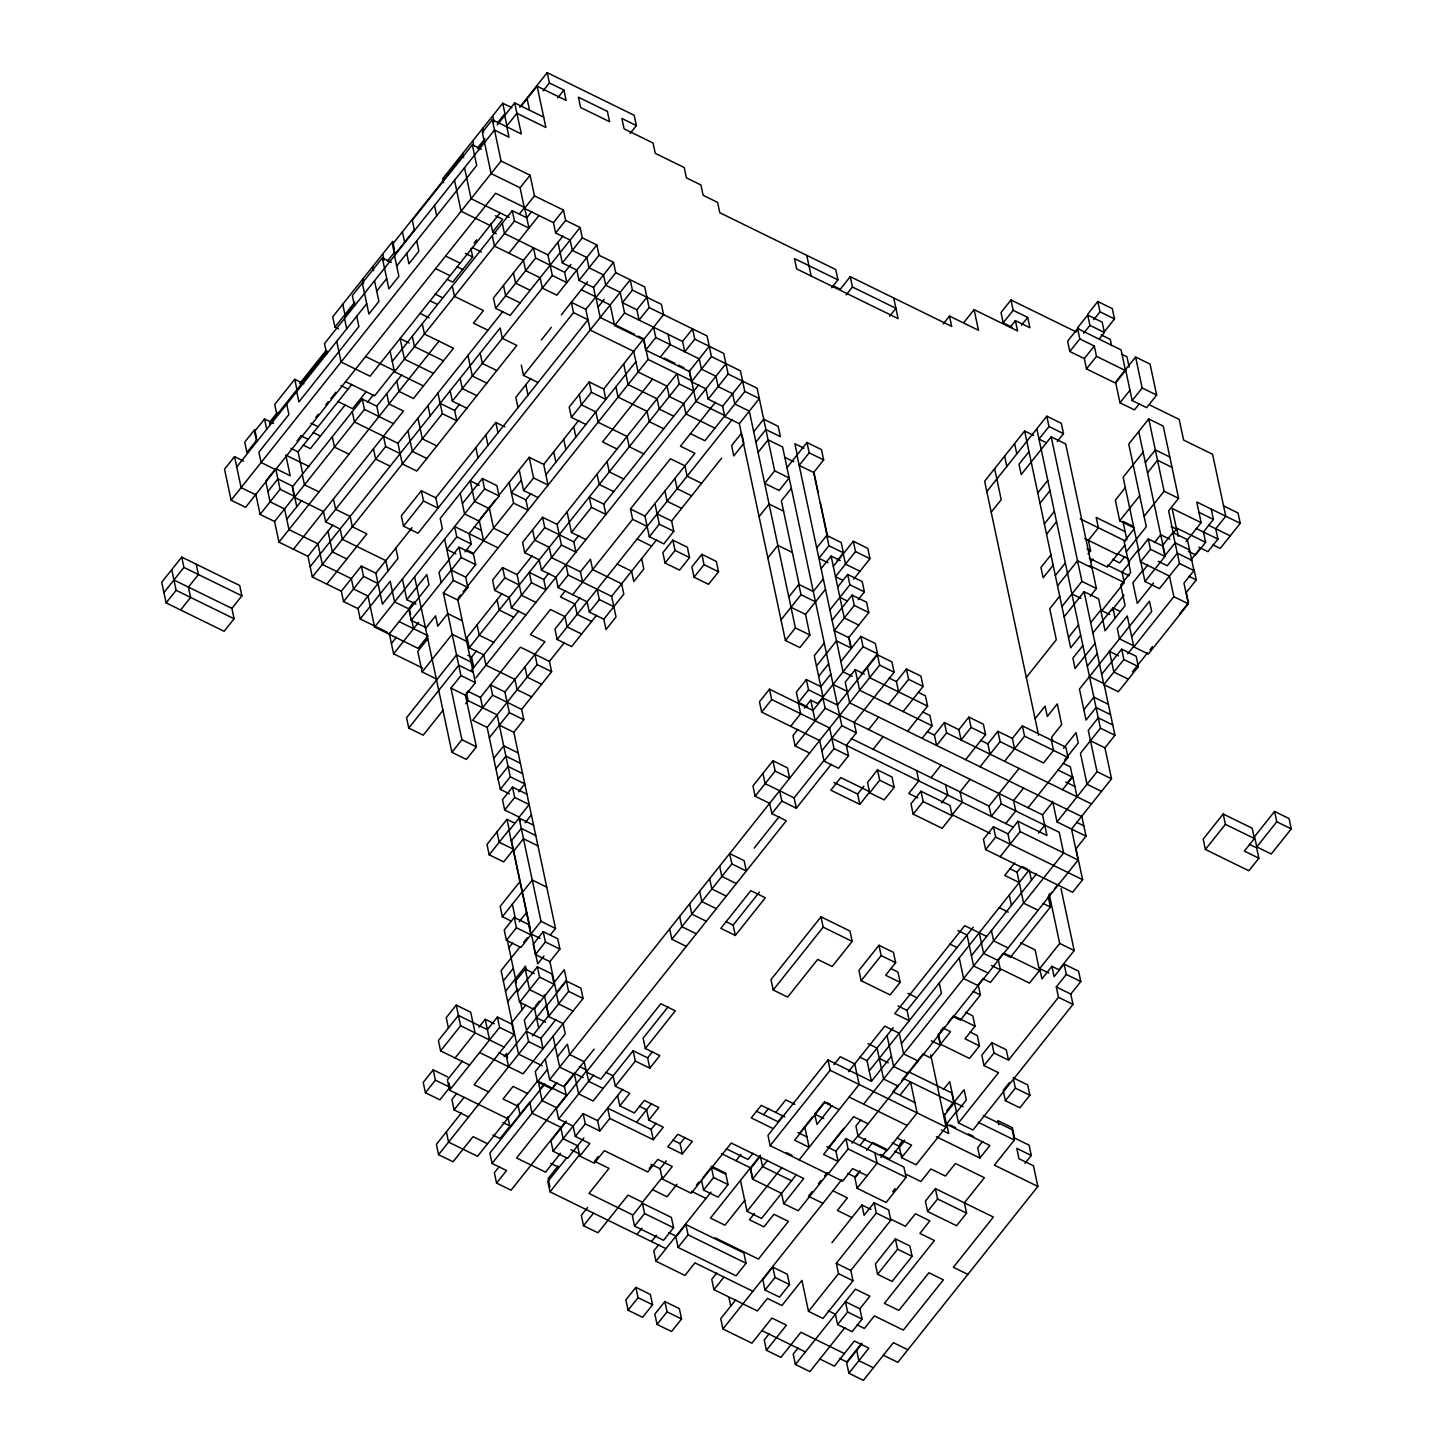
<?xml version="1.0" encoding="UTF-8"?>
<svg xmlns="http://www.w3.org/2000/svg" width="1453" height="1453" viewBox="0 0 1453 1453"><rect width="100%" height="100%" fill="white"/><g stroke="black" fill="none" stroke-linecap="round" stroke-linejoin="round"><path stroke-width="1.5" d="M511.783 107.667L502.738 103.236L442.729 178.61L443.619 182.733M462.417 156.434L392.419 244.358L394.617 254.675L414.614 229.556M391.384 262.339L382.321 257.907L352.316 295.595L354.514 305.911M481.379 149.278L472.316 144.846L412.325 220.22L414.505 230.537M543.694 117.166L514.725 102.963L521.3 133.93L492.313 119.727L482.323 132.277L491.096 173.579L520.083 187.782L524.46 208.433L553.448 222.636L555.645 232.97L570.139 240.072L572.337 250.388L586.83 257.508L589.028 267.824L603.522 274.926L605.719 285.242L620.195 292.362L624.59 312.994L614.601 325.563L643.57 339.766L645.768 350.1L689.249 371.405L691.446 381.739L705.94 388.841L708.138 399.157L722.631 406.259L724.829 416.593L739.323 423.695L785.401 640.501L799.895 647.602L809.884 635.034L805.507 614.383L825.504 589.264M338.567 328.887L334.935 327.107L354.932 301.988M387.424 261.159L394.925 251.732M477.438 148.097L484.921 138.671M497.435 122.978L504.936 113.552L502.738 103.236M303.786 383.755L294.723 379.324L274.726 404.443L276.924 414.777M344.724 316.518L354.732 303.949M478.473 148.497L484.721 140.65M497.217 124.94L514.725 102.963M243.577 461.091L234.514 456.66L224.525 469.21L231.1 500.195L245.593 507.297L495.582 193.249L524.569 207.452L528.965 228.103L514.471 221.001L512.273 210.667L526.767 217.768L531.762 211.502M273.582 423.404L264.519 418.973L254.529 431.541L256.709 441.857M299.736 383.556L325.981 350.591M519.72 107.195L547.218 72.65L634.18 115.277L636.378 125.594L630.13 133.44M269.64 422.224L277.142 412.797M520.864 106.614L537.12 86.199L566.107 100.402L563.909 90.086L549.416 82.966L547.218 72.65M302.024 382.375L327.034 350.972M256.927 439.896L246.919 452.446L244.74 442.13L254.729 429.561L256.491 437.825M269.423 424.185L326.925 351.953M236.712 466.976L366.719 303.677M376.708 291.109L386.716 278.558M396.705 265.99L476.711 165.497L472.316 144.846M543.168 90.831L549.416 82.966M181.734 557.117L161.737 582.235L166.132 602.886L224.107 631.292L234.096 618.742L231.899 608.407L241.906 595.839L239.709 585.523L181.734 557.117L183.932 567.433L163.935 592.552M231.1 500.195L501.085 161.011L492.313 119.727M557.661 97.932L563.909 90.086M166.132 602.886L176.122 590.318L171.745 569.667M297.048 440.949L300.807 436.245M315.81 417.392L318.298 414.25M325.799 404.842L328.305 401.7M330.812 398.558L335.806 392.274M309.362 466.631L285.805 455.08L290.2 475.73L275.707 468.629L265.699 481.197L270.095 501.83L284.588 508.931L288.965 529.582L317.953 543.803L322.348 564.436L351.335 578.657L353.533 588.974L368.027 596.075L374.602 627.06L418.083 648.365L428.09 635.796L399.103 621.593M302.496 472.516L298.101 451.865L351.844 384.337M267.897 491.514L277.904 478.945L292.398 486.047L296.775 506.697M180.626 609.988L190.615 597.419L188.418 587.103L198.425 574.534L196.228 564.218M345.396 404.679L310.397 448.65L303.15 445.09M474.15 242.942L476.638 239.799M374.711 626.061L360.217 618.96L358.019 608.644L343.526 601.542L341.328 591.208L312.341 577.004L307.963 556.354L278.976 542.151L274.581 521.5L260.087 514.398L280.084 489.28L275.707 468.629M500.086 212.919L370.079 376.218L341.092 362.015L336.715 341.364M520.083 187.782L530.073 175.232L501.085 161.011M470.935 248.735L472.697 256.999L452.7 282.118L447.27 279.448M496.308 233.642L492.694 231.862L502.702 219.312L495.455 215.752M366.338 391.438L352.589 408.711L338.095 401.609M378.961 416.539L376.781 406.204L362.287 399.103L292.289 487.027L294.487 497.362L323.474 511.565L325.654 521.899L340.147 529.001L342.345 539.317L385.826 560.64L388.024 570.956M392.274 361.416L512.273 210.667M367.391 402.354L373.639 394.508M274.581 521.5L294.578 496.381L280.084 489.28M519.575 213.736L524.569 207.452M294.487 497.362L364.467 409.419L362.287 399.103M423.459 385.953L394.471 371.732L514.471 221.001M524.46 208.433L534.468 195.864L530.073 175.232M286.786 519.266L301.77 500.413M376.781 406.204L401.773 374.801M278.976 542.151L438.969 341.164M508.968 253.222L538.954 215.534M293.47 549.252L403.462 411.072L388.968 403.97L386.77 393.636M553.448 222.636L563.455 210.086L534.468 195.864M325.654 521.899L385.663 446.525L383.465 436.191M495.655 308.345L535.648 258.089L533.451 247.773L493.457 298.01L495.655 308.345L510.148 315.446L580.147 227.503L565.653 220.402L563.455 210.086M555.645 232.97L565.653 220.402M307.963 556.354L332.955 524.951M310.161 566.688L500.141 327.997L502.338 338.331L516.832 345.433L416.829 471.044L402.336 463.943L397.959 443.292L502.956 311.396M466.831 408.239L452.337 401.137L552.34 275.525L547.944 254.874L562.947 236.022M312.341 577.004L442.348 413.705L437.952 393.055M614.601 325.563L610.206 304.912L595.712 297.811L593.514 287.494L579.02 280.393L576.823 270.058L562.329 262.957L582.326 237.838L580.147 227.503M442.348 413.705L456.841 420.807L454.644 410.472L459.638 404.206M552.34 275.525L566.833 282.627L564.636 272.292L570.884 264.446M326.834 584.106L366.846 533.869L352.352 526.767L350.155 516.433L335.661 509.331L333.463 499.015M582.326 237.838L596.82 244.939L556.826 295.177L542.332 288.075L540.135 277.759L525.641 270.658L523.461 260.323L494.474 246.12L492.276 235.804M579.02 280.393L599.017 255.256L596.82 244.939M341.328 591.208L361.343 566.089L375.818 573.19L382.411 604.157L442.402 528.801L440.205 518.467L630.202 279.793L632.4 290.11L622.393 302.678L636.886 309.78L639.084 320.114L649.091 307.546L644.696 286.895L615.709 272.692L613.511 262.357L599.017 255.256M421.334 490.714L423.531 501.049L438.025 508.15L435.827 497.816L421.334 490.714L401.337 515.833L403.534 526.168L418.028 533.269L588.011 319.714L573.517 312.613L571.32 302.297L585.813 309.398L590.209 330.049L633.69 351.354L638.067 372.004L667.054 386.207L669.252 396.524L683.745 403.643L685.943 413.96L714.93 428.163M541.333 339.984L551.323 327.415M561.33 314.847L587.575 281.882M343.526 601.542L363.522 576.405L361.343 566.089M403.534 526.168L423.531 501.049M538.01 382.52L523.516 375.419L573.517 312.613M593.514 287.494L613.511 262.357M375.818 573.19L412.071 527.657M435.827 497.816L495.818 422.442L504.881 426.891M530.817 378.488L515.815 397.323L518.013 407.657M585.813 309.398L595.821 296.83L581.327 289.728M595.712 297.811L615.709 272.692M358.019 608.644L398.013 558.388L395.834 548.072M598.018 307.146L604.266 299.3M360.217 618.96L390.221 581.273L394.598 601.923L409.092 609.025M462.399 503.664L482.414 478.546L496.89 485.647L499.087 495.982L469.101 533.669L471.281 543.985L465.033 551.831M374.602 627.06L484.594 488.862L482.414 478.546M636.886 309.78L646.894 297.229M415.849 604.121L406.804 599.689L426.801 574.571L428.998 584.887L409.001 610.006L411.181 620.34L425.675 627.442M498.088 547.872L454.607 526.549L456.787 536.884L446.797 549.434L455.861 553.884M414.196 601.76L409.201 608.044L410.527 614.238M480.453 518.539L495.455 499.705M499.196 495.001L529.201 457.314L543.694 464.415L548.072 485.066L533.578 477.946L529.201 457.314M589.191 381.939L591.389 392.256L605.883 399.357L603.685 389.041L589.191 381.939L569.195 407.058L571.392 417.374L585.886 424.494M389.095 634.162L414.105 602.759M414.595 576.805L451.901 752.309L466.395 759.41L476.402 746.86L465.432 695.224L475.422 682.674L457.877 600.071L467.866 587.521L465.686 577.186L475.676 564.636L473.478 554.301L458.985 547.2L438.988 572.337L441.185 582.653M391.402 643.497L396.397 637.213M521.391 480.198L511.383 492.749L525.877 499.85L528.075 510.185L513.581 503.083L509.204 482.432M571.392 417.374L591.389 392.256M411.181 620.34L461.182 557.534L458.985 547.2M543.694 464.415L578.694 420.444M603.685 389.041L643.679 338.785L638.248 336.133M422.587 668.035L393.6 653.814L418.591 622.411M513.581 503.083L473.587 553.321L466.34 549.779M538.082 497.616L523.589 490.515L533.578 477.946M643.57 339.766L663.585 314.647L661.387 304.331L632.4 290.11M451.901 752.309L461.909 739.74L450.939 688.123L460.928 675.572L443.383 592.969L453.372 580.419L444.6 539.117M525.877 499.85L530.89 493.584M545.892 474.731L635.887 361.67M645.768 350.1L655.775 337.532L653.578 327.216M425.584 628.423L435.573 615.854L437.771 626.189L447.76 613.62L462.254 620.722M458.076 598.109L460.583 594.967M463.089 591.843L648.074 359.436L643.679 338.785M427.763 638.739L417.774 651.307L422.151 671.958L436.645 679.06M660.261 357.202L670.269 344.633L668.071 334.317M535.957 602.396L521.464 595.294L517.068 574.643L502.575 567.542L492.567 580.092L494.765 590.427L509.258 597.528L511.456 607.844L525.95 614.946M541.46 570.157L561.457 545.038L557.062 524.388L542.568 517.286L522.571 542.405L524.769 552.739L539.263 559.841L541.46 570.157L555.954 577.259L558.134 587.593L587.121 601.796L589.319 612.113L603.812 619.232L606.01 629.549L616.018 616.98L611.622 596.348L656.611 539.808M652.56 379.106L602.577 441.912L617.053 449.013M682.565 341.419L692.572 328.85L694.752 339.185L684.763 351.735L682.565 341.419L624.59 312.994M422.151 671.958L452.155 634.271L466.649 641.372M494.765 590.427L504.772 577.858L502.575 567.542M524.769 552.739L544.766 527.602L542.568 517.286M502.066 593.478L467.067 637.449L469.265 647.766L483.758 654.867L485.956 665.202L514.943 679.405L517.123 689.739L531.616 696.841M517.068 574.643L532.07 555.791M557.062 524.388L677.062 373.639L679.259 383.973L469.265 647.766M689.249 371.405L709.246 346.286M443.238 710.027L423.241 735.164L408.747 728.062L458.748 665.238L473.242 672.339M473.751 667.436L471.571 657.119L476.566 650.835M511.456 607.844L531.453 582.726L529.255 572.391L543.749 579.511L545.947 589.827L531.453 582.726M585.94 539.572L571.447 532.47L591.444 507.351L589.264 497.035L603.758 504.137L605.937 514.453L591.444 507.351M691.446 381.739L711.443 356.603L707.048 335.952L649.091 307.546M471.262 670.578L518.757 610.914M543.749 579.511L548.762 573.227M561.457 545.038L575.951 552.14L573.753 541.824L578.748 535.539M603.758 504.137L698.748 384.791M475.948 677.77L725.937 363.704M465.65 703.779L468.138 700.655L466.395 692.391M558.134 587.593L568.141 575.025L565.943 564.708M708.138 399.157L728.135 374.039L723.739 353.388L694.752 339.185M482.632 707.756L480.453 697.422L520.446 647.184L549.434 661.387L551.631 671.704L521.627 709.391L523.825 719.725L513.817 732.276L555.518 928.431L550.524 934.715M565.435 590.644L560.44 596.929L574.934 604.03L577.132 614.365L591.625 621.466M582.635 582.126L580.437 571.81L590.445 559.242L592.642 569.576L621.612 583.779L623.809 594.095L603.812 619.232M572.627 594.695L632.636 519.32L630.439 509.004L670.432 458.748L684.926 465.85L687.124 476.184L701.617 483.286M715.439 402.227L680.44 446.18L694.934 453.3L644.932 516.106L649.328 536.756L663.821 543.858L673.811 531.289L671.613 520.973L721.614 458.149M489.334 737.743L509.331 712.624L504.936 691.973L490.442 684.872L492.64 695.188L472.643 720.307L487.136 727.408L500.304 789.36L509.349 793.792M722.631 406.259L742.628 381.14M504.936 691.973L544.929 641.717L530.436 634.616L550.433 609.497L564.926 616.599L567.124 626.915L581.618 634.017M579.929 597.746L554.937 629.167L557.135 639.483L571.628 646.585L596.62 615.182M724.829 416.593L744.826 391.456L740.431 370.824L711.443 356.603M831.697 287.748L837.945 279.884L835.766 269.568L719.816 212.737L717.619 202.421L703.125 195.301L700.927 184.985L686.434 177.884L684.236 167.549L655.267 153.346L653.069 143.03L624.082 128.827L621.884 118.492L636.378 125.594M487.136 727.408L537.138 664.602L534.94 654.286M557.135 639.483L732.112 419.645M1076.219 331.938L1010.997 299.972L1013.195 310.306L1027.689 317.408L1029.886 327.724L1015.393 320.623L1017.59 330.957L974.109 309.634L978.487 330.285L949.499 316.082L951.697 326.398L850.259 276.669L840.252 289.238L833.005 285.678M549.434 661.387L564.436 642.553M589.319 612.113L599.326 599.562L597.129 589.228M649.328 536.756L659.317 524.188L654.922 503.537M739.323 423.695L759.32 398.576L744.826 391.456M846.191 294.85L852.439 287.004L850.259 276.669M741.611 433.03L731.622 445.599L733.801 455.915L743.809 443.365L742.047 435.101M493.711 758.393L503.719 745.825L518.212 752.926M753.707 431.777L763.697 419.209L778.19 426.328L780.388 436.645L765.894 429.543L755.905 442.093M672.866 540.135L662.877 552.685L665.056 563.019L679.55 570.121L689.557 557.552L687.36 547.236L672.866 540.135L675.064 550.451L665.056 563.019M495.909 768.71L505.916 756.159L520.41 763.261M498.107 779.044L508.096 766.476L522.59 773.577M758.085 452.428L768.092 439.859L782.586 446.961L841.832 725.719L821.835 750.838M500.304 789.36L510.294 776.792L497.126 714.858L468.138 700.655M526.985 794.228L512.491 787.126L502.502 799.677L504.681 810.011L519.175 817.113L520.065 821.236M889.672 316.155L895.92 308.308L852.439 287.004M701.853 554.338L691.864 566.906L694.044 577.222L708.537 584.324L718.545 571.774L716.347 561.439L701.853 554.338L704.051 564.654L694.044 577.222M518.539 791.758L524.787 783.912L510.294 776.792M504.681 810.011L514.689 797.443L512.491 787.126M774.667 470.845L764.678 483.395L779.171 490.496L789.161 477.946L774.667 470.845L757.122 388.242L728.135 374.039M514.235 822.907L506.988 819.347L486.991 844.484L489.189 854.8L503.682 861.901L513.672 849.333L499.178 842.231L496.98 831.915M786.981 467.612L806.978 442.493L821.472 449.595L823.651 459.929L813.662 472.479L826.83 534.432M489.189 854.8L509.186 829.681L506.988 819.347M519.175 817.113L529.183 804.544L514.689 797.443M806.978 442.493L809.176 452.809L799.168 465.378L813.662 472.479M533.578 825.195L519.084 818.093L509.077 830.662L531.017 933.898L540.08 938.329M759.065 516.614L769.073 504.046L783.548 511.147M525.132 822.725L531.38 814.879M791.358 488.262L781.369 500.831L798.914 583.416M511.274 840.978L521.264 828.41L535.757 835.529M513.472 851.313L523.461 838.744L537.955 845.846M943.251 323.928L949.499 316.082M767.838 557.898L777.845 545.347L792.339 552.449M964.102 322.203L974.109 309.634M520.156 881.299L500.159 906.418L502.357 916.734L511.402 921.184M502.357 916.734L522.354 891.615L518.394 873.035M522.245 892.596L532.252 880.046L546.728 887.147M514.235 917.442L504.227 930.011L506.425 940.327L520.919 947.447L530.908 934.878L528.729 924.562L514.235 917.442L516.433 927.777L506.425 940.327M1010.997 299.972L1001.008 312.54L1003.188 322.857L1012.251 327.306M519.23 921.692L526.731 912.266M816.731 547.963L826.721 535.412L841.214 542.514L843.412 552.83L837.164 560.695M455.098 1057.984L475.095 1032.865L470.718 1012.214L456.224 1005.113L446.216 1017.663L448.414 1027.997M1003.188 322.857L1013.195 310.306M508.931 947.719L512.691 942.997M826.721 535.412L828.918 545.729L818.911 558.297L827.974 562.729M788.816 596.965L798.805 584.397L813.299 591.498L823.306 578.948M1010.398 326.907L1015.393 320.623M519.883 947.047L501.122 970.604L516.487 1042.873M523.625 942.343L527.385 937.621M821.108 568.613L831.116 556.063L840.161 560.495M531.017 933.898L541.025 921.329L519.084 818.093M781.006 619.85L801.003 594.731L798.805 584.397M469.591 1065.085L440.604 1050.882L460.601 1025.764L456.224 1005.113M1021.441 325.254L1027.689 317.408M503.319 980.92L513.327 968.37M833.314 566.379L853.311 541.261L867.804 548.362L869.984 558.678L853.746 579.093M447.706 1076.945L433.23 1069.844L423.223 1082.394L425.42 1092.729L439.914 1099.83L449.903 1087.262L449.031 1083.139M549.906 961.65L559.895 949.081L557.716 938.765L543.222 931.664L533.215 944.214L535.412 954.548L549.906 961.65L556.481 992.617L566.488 980.067L564.291 969.732L554.301 982.301M505.517 991.255L525.514 966.118L526.386 970.259M853.311 541.261L855.49 551.577L835.493 576.696L842.74 580.256M425.42 1092.729L435.41 1080.16L433.23 1069.844M535.412 954.548L545.402 941.98L543.222 931.664M785.401 640.501L795.39 627.932L749.312 411.126L734.818 404.025L732.621 393.709L718.127 386.607L715.948 376.273L701.454 369.171L699.256 358.855L655.775 337.532M478.945 1027.162L485.211 1019.316L494.256 1023.766M534.268 973.51L525.205 969.078L515.197 981.629L519.593 1002.279L534.086 1009.381L554.083 984.262L551.886 973.928L537.392 966.826L517.395 991.963M507.715 1001.571L517.704 989.003M543.967 956.038L537.701 963.884L531.126 932.917M837.691 587.03L847.698 574.462L862.192 581.563L864.39 591.898L858.124 599.744M462.399 1061.053L447.397 1079.888L449.595 1090.222L507.569 1118.628M488.571 1091.857L474.096 1084.755L514.09 1034.5L511.892 1024.183L497.398 1017.082L487.391 1029.65L458.403 1015.429L438.406 1040.566L440.604 1050.882M829.881 609.915L849.896 584.796L847.698 574.462M449.595 1090.222L499.596 1027.398L497.398 1017.082M519.593 1002.279L539.59 977.161L537.392 966.826M769.472 689.212L759.465 701.781L761.663 712.097L819.637 740.521L824.033 761.154L838.526 768.274L848.516 755.705L846.336 745.389L856.326 732.821L854.128 722.486L894.122 672.249L891.942 661.914L877.449 654.813L837.437 705.068L822.943 697.967L812.953 710.517L769.472 689.212L771.67 699.529L761.663 712.097M512.092 1022.222L525.841 1004.949M832.079 620.231L852.076 595.112L866.569 602.214L868.767 612.548L848.77 637.667L850.968 647.984L836.474 640.882L816.477 666.001M456.896 1093.274L451.901 1099.558L454.081 1109.874L468.574 1116.976M535.539 1005.857L539.299 1001.135M824.287 643.116L814.279 655.684L823.052 696.986L808.558 689.884L806.361 679.55L820.854 686.651L830.862 674.101M852.076 595.112L854.273 605.429L834.276 630.566L848.77 637.667M454.081 1109.874L464.088 1097.324M1087.825 314.066L1097.814 301.516L1112.308 308.617L1114.505 318.933L1104.516 331.502M1077.708 327.615L1087.716 315.047L1102.209 322.148L1104.407 332.483L1099.412 338.767M1077.617 328.596L1067.61 341.164L1069.808 351.481L1084.301 358.582L1086.499 368.917L1115.486 383.12L1125.476 370.551L1121.098 349.901L1077.617 328.596L1079.797 338.912L1069.808 351.481M1076.273 331.447L1078.78 328.305M504.191 1056.603L506.697 1053.461L507.569 1057.602M546.491 1005.185L526.495 1030.304L524.297 1019.988L534.286 1007.419L538.682 1028.07M461.382 1112.944L436.39 1144.346L438.588 1154.663L453.082 1161.764L473.079 1136.646L487.572 1143.747M508.586 1066.738L506.389 1056.404L526.386 1031.285L540.879 1038.386L543.077 1048.721L528.583 1041.619L526.386 1031.285M479.599 1052.535L523.08 1073.84L583.071 998.465L580.873 988.149L566.379 981.047L546.382 1006.166L548.58 1016.482L563.074 1023.584L565.271 1033.918L535.267 1071.606L537.465 1081.922L551.958 1089.024L556.953 1082.757M806.361 679.55L796.371 692.118L798.569 702.435L807.614 706.885M1093.764 319.678L1100.012 311.832L1097.814 301.516M1083.666 333.227L1089.913 325.381L1087.716 315.047M532.434 1035.916L548.689 1015.502L544.294 994.851M818.675 676.335L828.664 663.767M438.588 1154.663L528.583 1041.619M548.58 1016.482L568.577 991.364L566.379 981.047M798.569 702.435L808.558 689.884M540.879 1038.386L555.881 1019.552M840.869 661.533L860.866 636.414L875.36 643.516L877.539 653.832L861.302 674.246M1033.682 435.446L1024.619 431.014L984.625 481.252L1038.604 735.236M804.508 708.047L810.756 700.201L818.003 703.761M790.65 726.3L800.657 713.75L798.46 703.415M1084.301 358.582L1094.291 346.032L1079.797 338.912M818.057 703.27L863.046 646.73L860.866 636.414M986.805 491.586L1046.814 416.212L1061.308 423.313L1063.505 433.648L1057.239 441.494M772.96 760.773L775.157 771.089L789.651 778.209L787.453 767.874L772.96 760.773L752.963 785.891L755.142 796.226L769.636 803.327L771.834 813.644L786.327 820.745L586.34 1071.987L600.834 1079.089L660.824 1003.732L675.318 1010.834L645.332 1048.521L659.825 1055.623L649.818 1068.173L635.324 1061.071L633.127 1050.755L647.62 1057.857L649.818 1068.173M797.951 729.37L792.957 735.654L795.154 745.97L809.648 753.072M1086.499 368.917L1096.488 356.348L1094.291 346.032M864.299 674.065L855.254 669.615L845.246 682.183L849.642 702.834L1081.522 816.495M1029.015 451.665L1019.007 464.215L1021.205 474.55L1051.191 436.863L1065.685 443.964L1096.416 588.501L1090.168 596.348M1046.814 416.212L1049.012 426.528L1039.004 439.097L1046.251 442.656M755.142 796.226L775.157 771.089M795.154 745.97L825.141 708.283L822.943 697.967M537.574 1080.941L477.565 1156.316L448.577 1142.112L446.38 1131.778M537.465 1081.922L547.454 1069.372M557.462 1056.803L567.451 1044.235L569.649 1054.569L584.142 1061.671L586.34 1071.987M991.2 512.237L1001.208 499.669L994.615 468.701M529.964 1101.864L509.967 1126.983L507.769 1116.667M543.713 1084.592L539.971 1089.296L538.209 1081.05M544.857 1084.011L489.861 1153.101L492.058 1163.417L506.552 1170.519L496.563 1183.087L511.056 1190.189L566.052 1121.098M594.15 1049.102L564.145 1086.79L549.652 1079.688L879.646 665.147L877.449 654.813M492.058 1163.417L552.049 1088.043M553.302 1086.481L555.809 1083.339M686.343 946.375L671.849 939.274L731.84 863.899L729.642 853.565L744.136 860.685L746.333 871.001L731.84 863.899M771.834 813.644L781.841 801.093L779.643 790.759M1116.83 380.559L1135.592 357.02L1150.068 364.122L1156.661 395.089L1146.653 407.657L1132.159 400.538L1125.585 369.571M499.36 1166.487L494.365 1172.753L496.563 1183.087M573.009 1074.82L564.254 1085.809L566.452 1096.125M754.143 848.116L779.135 816.713M781.841 801.093L796.335 808.195L794.137 797.86L824.142 760.173M824.033 761.154L834.022 748.604L829.645 727.953L771.67 699.529M1037.787 492.948L1047.776 480.398M898.626 691.919L896.428 681.584L906.436 669.034L920.93 676.135L923.109 686.452L903.112 711.57M796.335 808.195L831.334 764.224M1039.985 503.283L1049.974 490.714M1139.461 403.607L1134.466 409.891L1119.972 402.79L1129.98 390.221M828.228 1173.098L798.224 1210.785L783.73 1203.683L803.745 1178.546L731.277 1143.039L691.265 1193.276L662.296 1179.073L672.285 1166.505L657.791 1159.403L647.802 1171.972L604.321 1150.649L594.313 1163.217L579.82 1156.116L589.827 1143.547L575.334 1136.446L573.136 1126.129L558.642 1119.028L593.641 1075.057M868.622 729.606L878.629 717.037M888.618 704.469L908.615 679.35L906.436 669.034M1132.159 400.538L1142.167 387.987L1135.592 357.02M565.943 1122.079L550.941 1140.932L553.139 1151.248L567.633 1158.35L583.87 1137.935M1044.362 523.934L1054.369 511.365M553.139 1151.248L583.125 1113.561L597.619 1120.663L599.817 1130.997L585.323 1123.877L583.125 1113.561M633.127 1050.755L593.133 1100.993L578.639 1093.891L574.244 1073.24L583.307 1077.69M668.126 1006.784L643.134 1038.187L645.332 1048.521M735.327 935.46L765.313 897.772L750.82 890.671L720.833 928.358L735.327 935.46L733.129 925.125L759.374 892.16M873.126 749.258L883.115 736.707M1046.56 534.25L1056.567 521.681M560.531 1153.319L545.547 1172.171L516.56 1157.968L566.543 1095.144L539.372 1081.831M575.334 1136.446L585.323 1123.877M653.305 1139.733L651.107 1129.417L607.626 1108.112L609.824 1118.429L653.305 1139.733L663.294 1127.183L648.801 1120.081L658.808 1107.513L644.315 1100.411L634.307 1112.962L619.813 1105.86L629.821 1093.31L615.327 1086.208L635.324 1061.071M1172.989 531.544L1168.612 510.893L1178.601 498.325L1163.235 426.056L1148.742 418.954L1128.745 444.073L1146.308 526.676L1126.311 551.795M558.152 1165.996L548.144 1178.565L549.906 1186.829M566.579 1157.95L547.835 1181.507L550.033 1191.841L665.983 1248.672M597.619 1120.663L622.629 1089.26M647.62 1057.857L652.633 1051.572M859.813 804.381L869.802 791.812L840.815 777.609L830.825 790.178L859.813 804.381L857.615 794.046L863.863 786.2M907.616 731.24L927.613 706.122L925.416 695.805L918.169 692.246M877.503 769.908L867.514 782.477L869.711 792.793L884.187 799.895L894.194 787.344L891.997 777.01L877.503 769.908L879.701 780.243L869.711 792.793M1050.955 554.901L1040.947 567.469L1043.145 577.785L1053.153 565.217M550.033 1191.841L580.038 1154.154L570.975 1149.704M599.817 1130.997L609.824 1118.429M1143.148 452.174L1123.133 477.292L1138.498 549.561L1128.509 562.111M922.11 738.342L932.1 725.792L929.902 715.457L922.655 711.916M1055.332 575.551L1065.34 562.983M1125.33 487.609L1115.341 500.177L1119.718 520.828L1134.212 527.929M1145.327 462.49L1155.335 449.921L1169.828 457.023M598.273 1156.534L594.531 1161.256L609.025 1168.357L589.01 1193.476L632.491 1214.799M944.396 722.559L946.593 732.893L936.604 745.462L934.406 735.127L944.396 722.559L958.889 729.678L961.087 739.995L971.094 727.426L968.897 717.11L983.39 724.212L985.588 734.528L965.591 759.665M1057.53 585.868L1077.527 560.749L1092.02 567.851M1147.525 472.806L1157.532 460.256L1172.026 467.357M1088.061 553.793L1090.567 550.651L1088.37 540.334L1098.377 527.766L1096.18 517.45L1125.167 531.653M636.614 1122.315L651.616 1103.463M1059.727 596.202L1049.72 608.753L1056.313 639.738L1026.308 677.407M1119.718 520.828L1139.715 495.691M1090.476 562.148L1092.965 559.005M958.889 729.678L968.897 717.11M1061.925 606.519L1081.922 581.4L1051.191 436.863M587.575 1207.534L581.327 1215.38L583.507 1225.714L598 1232.816L628.005 1195.129L642.498 1202.23L662.495 1177.112M651.107 1129.417L656.102 1123.133M931.082 777.682L941.09 765.113M820.999 916.843L770.998 979.649L773.196 989.983L787.689 997.085L817.676 959.398L832.169 966.499L852.166 941.381L849.987 931.046L820.999 916.843L823.179 927.159L773.196 989.983M920.984 791.231L910.995 803.781L913.174 814.116L942.162 828.319L952.169 815.751L949.971 805.434L920.984 791.231L923.182 801.547L913.174 814.116M1064.123 616.835L1084.12 591.716L1098.613 598.818L1100.811 609.152M1134.121 528.91L1124.113 541.479L1130.688 572.446L1120.699 585.014L1125.094 605.647L1105.079 630.784L1100.702 610.133L1109.765 614.565M1144.11 516.342L1164.107 491.223L1148.742 418.954M1124.858 545.111L1107.349 567.106L1089.241 558.224M583.507 1225.714L593.514 1213.146M1124.767 556.608L1119.754 562.892L1112.508 559.351M1068.5 637.486L1078.507 624.935M1172.88 532.524L1179.473 563.492L1159.476 588.61L1144.982 581.509L1164.979 556.39L1162.781 546.056L1148.288 538.954L1138.298 551.522L1140.478 561.839L1169.465 576.06L1173.861 596.693L1133.867 646.948L1148.36 654.05L1188.354 603.812L1183.959 583.162L1193.966 570.593L1187.373 539.626L1172.88 532.524L1162.89 545.075M1129.562 562.82L1122.061 572.246L1124.259 582.562L1101.755 610.823M649.255 1168.43L651.761 1165.288M990.074 754.198L987.877 743.882L997.884 731.313L1012.378 738.415L1014.575 748.749M941.526 802.964L947.774 795.1L945.576 784.783M1080.705 635.252L1070.698 647.82L1024.619 431.014M1090.694 622.683L1100.702 610.133M1154.445 542.605L1160.693 534.758L1169.756 539.19M1140.478 561.839L1150.485 549.288L1148.288 538.954M662.296 1179.073L660.098 1168.739L666.346 1160.893M682.292 1153.954L692.282 1141.386L677.788 1134.284L667.799 1146.835L682.292 1153.954L680.095 1143.62L685.089 1137.336M970.077 779.335L960.07 791.885L962.267 802.219L952.278 814.77L990.31 833.423M980.085 766.766L1000.082 741.648L997.884 731.313M1082.885 645.586L1072.895 658.136L1075.093 668.471L1095.09 643.334M1092.892 633.018L1112.889 607.899L1120.136 611.441M1142.893 570.212L1132.886 582.762L1137.281 603.413L1153.537 582.998M1111.545 610.75L1124.059 595.04M1142.784 571.192L1147.779 564.908M1172.807 533.814L1176.549 529.092L1172.153 508.441L1201.141 522.662L1186.138 541.497M642.389 1203.211L632.4 1215.78L634.58 1226.096L663.567 1240.299L673.574 1227.749L671.377 1217.414L642.389 1203.211L644.587 1213.546L634.58 1226.096M1012.378 738.415L1022.367 725.864L1065.848 747.169L1068.046 757.503L1028.052 807.741M1035.099 718.708L1045.088 706.14L1047.286 716.474L1057.275 703.906L1061.671 724.557L1051.681 737.125L1052.553 741.248M1004.568 761.299L1024.565 736.181L1022.367 725.864M1087.28 666.219L1097.287 653.668M636.995 1234.451L641.99 1228.185M676.989 1184.213L666.981 1196.782L652.506 1189.662M1211.257 509.113L1213.437 519.429L1203.447 531.998L1205.645 542.314L1195.637 554.883L1188.391 551.323M999.065 793.538L1001.262 803.854L991.255 816.423L989.057 806.088L1019.062 768.419M900.152 982.355L885.658 975.254L895.647 962.685L893.45 952.369L878.956 945.267L858.959 970.386L861.157 980.702L890.144 994.924L900.152 982.355L897.954 972.021L890.707 968.479M1190.752 560.186L1200.741 547.618M1101.665 674.319L1121.662 649.182L1136.155 656.284L1138.353 666.618L1118.356 691.737L1103.862 684.635L1084.12 591.716M1131.669 636.632L1151.666 611.495L1149.468 601.179L1079.47 689.103L1086.063 720.089L1096.052 707.52L1110.546 714.622M651.489 1241.57L656.484 1235.286M696.477 1185.03L698.984 1181.888M702.634 1178.165L711.371 1167.177L725.864 1174.278L728.062 1184.595L718.073 1197.163L703.579 1190.061L701.381 1179.727M861.157 980.702L881.154 955.584L878.956 945.267M1150.213 405.205L1179.2 419.408L1183.596 440.059L1212.583 454.28L1225.751 516.215L1215.743 528.783L1217.941 539.099L1207.933 551.668L1198.888 547.218M1127.71 653.814L1133.976 645.967L1119.482 638.866L1117.284 628.531L1127.274 615.981L1133.867 646.948M1083.865 709.754L1093.873 697.204L1108.367 704.305M1103.862 684.635L1123.859 659.517L1121.662 649.182M658.79 1244.622L653.777 1250.906L655.975 1261.222L684.962 1275.443L694.97 1262.875L752.945 1291.299M703.579 1190.061L713.568 1177.493L711.371 1167.177M763.57 1114.687L768.564 1108.403M1023.548 788.071L1013.558 800.639L1015.756 810.956L1005.748 823.524M1010.144 844.175L1007.946 833.84L993.452 826.739L983.445 839.307L985.643 849.624L1072.605 892.251L1082.612 879.701L1076.019 848.715L1086.027 836.165L1081.631 815.514M1223.553 505.898L1238.047 513L1240.244 523.316L1220.229 548.435L1212.983 544.893M1194.075 569.612L1196.273 579.929L1186.266 592.497L1188.463 602.832L1179.709 613.82M1063.56 748.349L1076.055 732.639L1078.253 742.973L1064.504 760.246M655.975 1261.222L710.971 1192.132M735.981 1160.729L740.976 1154.445M635.869 1287.34L625.88 1299.89L628.077 1310.225L642.571 1317.326L652.56 1304.758L650.363 1294.441L635.869 1287.34L638.067 1297.656L628.077 1310.225M685.87 1224.516L675.881 1237.084L678.061 1247.419L736.035 1275.825L746.043 1263.256L743.845 1252.94L685.87 1224.516L688.068 1234.85L678.061 1247.419M775.757 1112.453L785.764 1099.885L794.827 1104.334M985.643 849.624L995.65 837.073L993.452 826.739M1132.432 671.831L1147.434 652.978M1149.941 649.836L1152.429 646.694M753.072 1153.192L748.059 1159.476L726.318 1148.814M783.058 1115.504L778.063 1121.789L756.323 1111.127M891.434 1056.149L871.437 1081.268L827.956 1059.964L767.965 1135.338L770.144 1145.654L842.613 1181.18L852.62 1168.612L867.114 1175.713M1007.946 833.84L1017.935 821.29L1046.923 835.493L1042.546 814.842L1052.535 802.292M760.464 1155.28L710.463 1218.086L724.956 1225.188L744.953 1200.069M1036.806 428.78L1100.448 728.171L1080.451 753.29L1087.026 784.257L1101.519 791.376M834.004 1064.595L840.252 1056.749L854.745 1063.85L859.141 1084.501L799.132 1159.875M770.144 1145.654L830.153 1070.28L827.956 1059.964M1000.136 856.725L1020.133 831.606L1017.935 821.29M1067.646 782.459L1072.641 776.174L1077.036 796.825M783.73 1203.683L781.551 1193.349L752.563 1179.146L767.547 1160.293M1062.543 789.724L1072.532 777.155L1070.352 766.839L1063.106 763.279M900.533 1094.509L910.522 1081.94L917.115 1112.907L887.111 1150.594L858.124 1136.391L1078.108 860.031L1071.533 829.045L1111.527 778.808L1104.934 747.841L1114.941 735.272L1103.971 683.655L1089.478 676.553M664.856 1301.543L654.867 1314.111L657.047 1324.428L671.54 1331.529L681.548 1318.979L679.35 1308.644L664.856 1301.543L667.054 1311.859L657.047 1324.428M799.749 1132.94L812.245 1117.23M831.933 1105.57L816.949 1124.422L814.752 1114.088L824.741 1101.537M848.498 1071.696L884.75 1026.163L899.244 1033.265L903.621 1053.915L918.114 1061.017M1014.739 862.864L1004.731 875.414L1019.225 882.516M1038.495 833.023L1044.743 825.177M796.535 1174.514L761.535 1218.468L747.042 1211.366L782.041 1167.413M871.437 1081.268L867.041 1060.636L893.286 1027.652M986.478 936.313L964.738 925.67L894.739 1013.595L909.233 1020.696L907.035 1010.38L973.292 927.159M1038.114 910.268L1023.62 903.167L1017.046 872.2L1020.787 867.495M1086.027 836.165L1057.039 821.944L1097.033 771.706L1088.261 730.405L1098.25 717.836L1112.744 724.956M754.452 1213.455L749.457 1219.739L763.951 1226.841L773.94 1214.272L788.434 1221.374L758.448 1259.061L714.967 1237.756M869.239 1070.952L1029.233 869.966L1031.43 880.282M716.747 1273.046L711.752 1279.312L713.95 1289.646L757.431 1310.951L767.42 1298.401L781.914 1305.502L801.929 1280.365L808.504 1311.351L822.997 1318.452L853.002 1280.765L850.804 1270.449L890.798 1220.193L888.6 1209.877L874.107 1202.757L864.117 1215.326L861.92 1205.009L870.983 1209.441M901.423 1043.581L941.435 993.343L939.237 983.009M971.421 955.656L1036.425 873.998M713.95 1289.646L723.957 1277.078M828.737 1147.143L843.739 1128.309M863.627 1104.153L1063.614 852.929L1059.237 832.278L1001.262 803.854M868.113 1123.823L853.637 1116.721L823.633 1154.409L838.127 1161.51L835.929 1151.194L845.937 1138.625L903.893 1167.05L906.091 1177.366L886.094 1202.485L857.107 1188.282L854.909 1177.965L859.922 1171.681M860.921 1119.791L855.926 1126.057L858.124 1136.391M812.191 1191.551L808.431 1196.255L822.925 1203.356M818.439 1183.686L820.945 1180.544M824.686 1175.84L827.193 1172.698M940.836 1030.795L943.324 1027.652M851.985 1143.257L858.233 1135.411M893.232 1091.439L898.226 1085.155M901.968 1080.451L923.218 1053.752M944.468 1027.053L938.22 1034.917L940.418 1045.234L930.41 1057.802L923.164 1054.242M948.228 1022.349L953.222 1016.065M983.227 978.378L978.214 984.662L980.412 994.996L960.415 1020.115L953.168 1016.555M1003.224 953.259L998.211 959.543L1000.409 969.859L990.419 982.428L983.172 978.868M1051.972 892.015L1048.212 896.737L1050.41 907.053L1010.416 957.309L1003.169 953.749M1054.46 888.873L1058.22 884.169M828.119 1174.078L848.116 1148.96L845.937 1138.625M735.745 1299.817L720.742 1318.652L722.94 1328.968L751.928 1343.19L771.924 1318.053L786.418 1325.172L766.421 1350.291L780.915 1357.393L800.912 1332.274L844.393 1353.578M860.521 1144.746L865.534 1138.462M970.059 1032.03L977.306 1035.571L979.504 1045.906L969.514 1058.456L940.527 1044.253L950.516 1031.684L943.269 1028.143M722.94 1328.968L841.687 1179.8M772.833 1267.143L762.825 1279.712L765.023 1290.028L779.516 1297.129L789.524 1284.579L787.326 1274.245L772.833 1267.143L775.03 1277.478L765.023 1290.028M866.478 1150.358L872.726 1142.512L887.22 1149.614L880.972 1157.46M860.013 1170.7L855.018 1176.984L847.771 1173.425M965.573 1012.36L972.82 1015.901L975.017 1026.236L965.01 1038.804L979.504 1045.906M857.107 1188.282L877.103 1163.163L874.906 1152.828M899.716 1144.437L902.222 1141.295M943.469 1089.478L949.717 1081.613L954.112 1102.264L963.157 1106.714M1059.146 969.877L1051.899 966.318L1041.91 978.886L1039.712 968.57L1059.709 943.433L1049.175 893.886M904.511 1140.115L889.508 1158.949L880.445 1154.517M1020.624 942.779L1035.117 949.881L1039.513 970.531L1029.505 983.082L1000.518 968.879M904.402 1141.095L899.407 1147.38L901.605 1157.696L916.098 1164.797L946.085 1127.11L930.737 1054.86M831.915 1242.696L861.92 1205.009M991.8 1042.673L993.997 1053.007L1008.491 1060.109L1006.293 1049.774L991.8 1042.673L981.81 1055.241L984.008 1065.558L998.502 1072.677L958.49 1122.915L972.983 1130.016L1072.986 1004.404L1070.788 994.07L1080.796 981.52L1078.598 971.185L1064.105 964.084L1054.097 976.652L1051.899 966.318M901.605 1157.696L911.594 1145.146L897.1 1138.026M769.218 1333.691L764.224 1339.957L766.421 1350.291M946.72 1110.71L954.203 1101.283L956.401 1111.618L946.412 1124.168L989.893 1145.491L979.885 1158.041L936.404 1136.736M1059.201 969.387L1074.203 950.553L1061.035 888.6M954.112 1102.264L964.102 1089.714L966.299 1100.03L956.31 1112.598L958.49 1122.915M943.996 1115.813L954.003 1103.245L951.806 1092.928L908.325 1071.624M984.008 1065.558L993.997 1053.007M892.669 1191.696L895.157 1188.554M808.504 1311.351L838.508 1273.663L836.31 1263.329L876.304 1213.092L874.107 1202.757M1008.491 1060.109L1058.492 997.303L1056.295 986.968L1066.302 974.418L1064.105 964.084M798.206 1347.894L793.211 1354.178L795.409 1364.494L809.902 1371.596L844.901 1327.624M1009.454 1082.521L1003.206 1090.368L1005.385 1100.702L1019.879 1107.804L1029.886 1095.235L1027.689 1084.919L1013.195 1077.817M1258.861 858.214L1244.367 851.095L1254.375 838.544L1252.177 828.21L1223.19 814.007L1203.193 839.126L1205.372 849.46L1248.853 870.765L1258.861 858.214L1256.663 847.88L1249.417 844.338M795.409 1364.494L855.399 1289.12L869.893 1296.221L859.885 1308.79L862.083 1319.106L852.094 1331.675L837.6 1324.573L835.402 1314.257L828.156 1310.697M895.393 1238.882L875.396 1264.001L877.594 1274.317L892.088 1281.437L912.084 1256.3L909.887 1245.984L895.393 1238.882L897.591 1249.199L877.594 1274.317M967.861 1274.39L953.368 1267.288L993.362 1217.051L935.387 1188.627L925.398 1201.195L927.595 1211.511L956.583 1225.714L966.572 1213.164L964.374 1202.83L984.371 1177.711L955.402 1163.508L945.394 1176.058L930.901 1168.957L920.893 1181.525L906.418 1174.424M1005.385 1100.702L1015.393 1088.134L1013.631 1079.87M1205.372 849.46L1225.388 824.323L1223.19 814.007M982.7 1141.44L977.687 1147.725L979.885 1158.041M837.6 1324.573L847.589 1312.005L845.392 1301.688L859.885 1308.79M927.595 1211.511L937.585 1198.961L935.387 1188.627M1274.572 811.446L1254.575 836.583L1256.772 846.899L1271.266 854.001L1291.263 828.882L1289.065 818.548L1274.572 811.446L1276.769 821.78L1256.772 846.899M983.191 1115.486L1012.178 1129.707L1014.376 1140.024L994.379 1165.143L1037.86 1186.465L897.863 1362.333L883.37 1355.231M861.792 1343.099L846.79 1361.933L839.543 1358.392M861.683 1344.079L846.681 1362.914L848.879 1373.248L863.373 1380.35L893.377 1342.663L907.871 1349.764M848.879 1373.248L868.876 1348.13L854.382 1341.01L834.385 1366.147L819.892 1359.045M1025.019 1163.344L1031.267 1155.498L1029.087 1145.164L1014.594 1138.062L1012.396 1127.746L997.902 1120.626L998.774 1124.767M1100.012 311.832L1114.505 318.933M1089.913 325.381L1104.407 332.483M1101.192 334.935L1110.255 339.384L1111.581 345.578M1121.516 354.151L1126.947 356.802L1129.144 367.137M1096.488 356.348L1125.476 370.551M1142.167 387.987L1156.661 395.089M837.945 279.884L794.482 258.58L796.662 268.914L898.117 318.625L893.722 297.992M1049.012 426.528L1063.505 433.648M1240.244 523.316L1196.763 502.011L1201.141 522.662M1164.107 491.223L1178.601 498.325M1198.943 512.328L1213.437 519.429M1208.496 525.223L1230.237 535.885M1196.2 528.438L1217.941 539.099M1205.645 542.314L1176.658 528.111L1178.401 536.375M1171.118 526.44L1176.549 529.092M1189.571 549.942L1175.077 542.841L1165.088 555.409L1138.752 431.523M509.131 217.351L471.099 198.698L464.506 167.731M1132.032 525.768L1122.969 521.336L1126.91 539.917M1191.769 560.277L1177.275 553.175L1167.286 565.726L1158.223 561.294M490.079 225.469L461.091 211.266L454.517 180.299M1150.485 549.288L1164.979 556.39M1179.473 563.492L1193.966 570.593M547.944 254.874L504.463 233.552L502.266 223.235M1080.251 518.884L1125.548 541.079M1189.026 576.387L1196.273 579.929M535.648 258.089L564.636 272.292M1117.466 553.557L1128.327 558.878M1084.737 538.554L1117.357 554.537M472.316 247.555L481.379 252.005M1086.935 548.871L1090.567 550.651M1173.861 596.693L1188.354 603.812M1107.567 565.144L1129.308 575.788M634.634 334.353L600.198 317.481L595.821 296.83M465.45 253.44L472.697 256.999M530.145 290.328L515.652 283.208L513.454 272.892M1089.823 565.689L1124.259 582.562M664.003 358.001L674.864 363.323M678.478 365.103L683.927 367.754M445.581 256.055L460.074 263.156M648.074 359.436L691.555 380.759M457.259 266.898L462.69 269.55M520.138 302.878L505.644 295.776L503.464 285.46M679.259 383.973L693.753 391.075M1081.922 581.4L1096.416 588.501M803.945 448.196L794.882 443.746L797.079 454.081M435.591 268.623L450.085 275.725M809.176 452.809L823.651 459.929M1071.914 593.95L1080.978 598.4M784.783 457.295L793.828 461.727M435.137 294.069L442.384 297.629M673.738 416.194L659.262 409.092L657.065 398.776L628.077 384.555L623.682 363.922M430.088 300.844L437.335 304.403M487.954 330.249L473.46 323.147L483.449 310.579L454.48 296.376L452.283 286.041M690.429 433.63L704.923 440.731L724.92 415.612L695.933 401.391L689.358 370.424M663.749 428.762L649.255 421.661L647.057 411.326L618.07 397.123L615.872 386.807M420.08 313.412L429.144 317.844M1118.538 655.866L1109.474 651.416L1113.87 672.067L1128.363 679.169M1123.859 659.517L1138.353 666.618M496.835 370.551L482.342 363.45L480.144 353.133M855.49 551.577L869.984 558.678M643.752 453.881L629.258 446.779L627.06 436.463L598.073 422.242L595.875 411.925L581.382 404.824L579.202 394.489M828.918 545.729L843.412 552.83M409.147 342.962L400.084 338.531L404.479 359.182L433.466 373.385M443.456 360.816L414.468 346.613L412.271 336.297M486.828 383.12L472.334 376.018L467.957 355.367M859.994 571.247L845.501 564.145L843.303 553.811M691.61 495.836L677.116 488.735L674.937 478.418M476.838 395.688L462.345 388.569L460.147 378.252M849.896 584.796L864.39 591.898M623.755 479L609.261 471.898L607.063 461.582M681.62 508.405L667.127 501.303L664.929 490.987M365.593 356.548L394.58 370.751L374.583 395.888L345.596 381.667M839.888 597.346L847.135 600.906M854.273 605.429L868.767 612.548M440.15 403.371L454.644 410.472M1100.448 728.171L1114.941 735.272M613.747 491.568L599.254 484.467L597.056 474.15M657.119 513.872L671.613 520.973M1276.769 821.78L1291.263 828.882M630.439 509.004L644.932 516.106M659.317 524.188L673.811 531.289M801.003 594.731L815.496 601.833M858.777 625.099L844.284 617.997L831.116 556.063M1090.458 740.739L1104.934 747.841M632.636 519.32L647.13 526.422M340.856 385.499L348.102 389.059M675.064 550.451L689.557 557.552M704.051 564.654L718.545 571.774M791.013 607.281L805.507 614.383M863.046 646.73L877.539 653.832M1225.388 824.323L1254.375 838.544M637.122 538.99L651.616 546.092M364.467 409.419L393.454 423.64M436.844 445.926L422.351 438.824L417.955 418.173M879.646 665.147L894.122 672.249M908.615 679.35L923.109 686.452M1024.565 736.181L1068.046 757.503M1097.033 771.706L1111.527 778.808M795.39 627.932L809.884 635.034M889.182 678.042L896.428 681.584M397.959 443.292L354.478 421.988L352.28 411.671M426.837 458.494L412.343 451.393L407.948 430.742M479.272 485.229L470.209 480.78L474.604 501.43L489.098 508.532M484.594 488.862L499.087 495.982M927.613 706.122L869.639 677.697L867.441 667.381M971.094 727.426L985.588 734.528M1000.082 741.648L1043.563 762.952L1053.552 750.384L1051.354 740.067M1058.038 770.054L1072.532 777.155M385.663 446.525L400.156 453.627M852.112 676.299L843.049 671.849L796.971 455.061M980.63 740.322L987.877 743.882M1065.775 782.059L1074.839 786.509M544.766 527.602L573.753 541.824M617.125 564.109L631.619 571.211L633.817 581.545L643.806 568.977L641.627 558.66M932.1 725.792L859.631 690.266L855.254 669.615M946.593 732.893L1091.53 803.927M310.851 423.186L318.098 426.746M390.149 466.195L375.655 459.075L373.457 448.759M833.059 684.417L847.553 691.519M927.159 731.586L934.406 735.127M313.158 432.522L320.405 436.082M348.974 454.208L334.481 447.106L332.283 436.79M479.09 521.1L464.597 513.999L460.22 493.348M508.078 535.303L493.584 528.202L489.189 507.551M580.437 571.81L551.45 557.607L549.252 547.272L534.758 540.171L532.579 529.855M300.862 435.755L308.109 439.296M474.15 526.894L481.397 530.436M1076.582 822.289L1083.829 825.831M568.141 575.025L611.622 596.348M825.141 708.283L1042.546 814.842M290.854 448.305L298.101 451.865M599.326 599.562L613.82 606.664M456.787 536.884L471.281 543.985M841.832 725.719L856.326 732.821M851.385 738.614L989.057 806.088M504.772 577.858L519.266 584.96M831.842 738.269L1012.995 827.084M461.182 557.534L475.676 564.636M1020.133 831.606L1078.108 860.031M275.598 469.61L261.104 462.508L258.906 452.174L288.911 414.486L286.713 404.17M318.97 491.895L304.476 484.793L302.278 474.477M834.022 748.604L848.516 755.705M917.86 797.897L908.797 793.465L918.786 780.897L916.607 770.58M451.193 570.085L465.686 577.186M879.701 780.243L894.194 787.344M923.182 801.547L952.169 815.751M995.65 837.073L1082.612 879.701M453.372 580.419L467.866 587.521M513.763 617.198L499.269 610.078L497.071 599.762M1021.986 866.406L1027.416 869.076M255.601 494.728L241.107 487.627L234.514 456.66M834.058 782.513L857.615 794.046M1009.799 868.64L1017.046 872.2M443.383 592.969L457.877 600.071M346.849 558.987L332.356 551.886L327.96 531.235M1043.163 903.494L1050.41 907.053M363.522 576.405L378.016 583.525M493.748 642.317L479.272 635.215L477.074 624.881M537.138 664.602L551.631 671.704M794.137 797.86L765.15 783.657L762.952 773.341M999.228 907.653L1008.291 912.084M541.624 684.272L527.13 677.171L524.933 666.854M1059.709 943.433L1074.203 950.553M467.939 655.339L471.571 657.119M471.044 662.023L456.551 654.922L406.549 717.728L408.747 728.062M376.527 626.951L387.388 632.291M460.928 675.572L475.422 682.674M1066.302 974.418L1080.796 981.52M492.64 695.188L521.627 709.391M1008.11 947.955L993.616 940.854L991.418 930.538M1039.712 968.57L1048.775 973.001M957.981 930.574L967.044 935.005L973.619 965.973L988.113 973.092M1005.076 953.658L1039.513 970.531M467.757 691.21L480.453 697.422M509.331 712.624L523.825 719.725M450.939 688.123L465.432 695.224M1056.295 986.968L1070.788 994.07M998.12 960.524L983.627 953.422L979.231 932.772M183.932 567.433L241.906 595.839M949.79 944.014L957.037 947.574M1058.492 997.303L1072.986 1004.404M991.364 965.428L1000.409 969.859M499.323 725.174L513.817 732.276M173.924 580.001L231.899 608.407M176.122 590.318L234.096 618.742M978.123 985.643L963.63 978.541L959.234 957.89M461.909 739.74L476.402 746.86M973.165 991.436L980.412 994.996M736.326 883.569L721.832 876.45L719.653 866.133M823.179 927.159L852.166 941.381M881.154 955.584L895.647 962.685M726.337 896.12L711.843 889.018L709.645 878.702M907.98 993.38L917.043 997.811M955.093 1016.464L975.017 1026.236M716.329 908.688L701.835 901.586L699.638 891.252M725.882 921.583L733.129 925.125M897.99 1005.948L907.035 1010.38M706.34 921.256L691.846 914.137L689.648 903.82M931.355 1040.802L940.418 1045.234M1015.393 1088.134L1029.886 1095.235M696.332 933.807L681.838 926.705L679.641 916.389M867.986 1043.617L877.049 1048.067L883.624 1079.034L898.117 1086.136M879.247 1058.383L888.292 1062.833M908.125 1073.585L893.631 1066.484L887.038 1035.499M859.795 1057.076L867.041 1060.636M903.276 1078.38L954.003 1103.245M978.141 1122.261L1014.376 1140.024M1031.267 1155.498L1016.791 1148.379L1018.971 1158.713L1033.464 1165.815L1037.86 1186.465M893.177 1091.929L914.918 1102.591M541.025 921.329L555.518 928.431M950.135 1124.967L955.565 1127.637M968.243 1133.849L973.692 1136.518M830.153 1070.28L946.085 1127.11M941.453 1129.962L948.7 1133.522L946.521 1123.187M516.433 927.777L530.908 934.878M545.402 941.98L559.895 949.081M849.133 1097.051L907.108 1125.476M826.557 1102.427L830.19 1104.189M839.144 1109.62L824.65 1102.518L794.646 1140.205L809.139 1147.307L804.744 1126.656M892.269 1142.839L899.516 1146.399M539.59 977.161L554.083 984.262M568.577 991.364L583.071 998.465M894.667 1151.212L901.913 1154.754M814.752 1114.088L823.815 1118.538M544.076 996.831L529.582 989.711L525.205 969.078M573.063 1011.034L558.57 1003.932L556.39 993.598M784.82 1116.885L761.263 1105.352L751.274 1117.902L773.014 1128.563M848.116 1148.96L906.091 1177.366M937.585 1198.961L966.572 1213.164M797.879 1132.541L806.942 1136.972M826.866 1146.744L835.929 1151.194M536.484 1017.736L545.547 1022.185M786.563 1152.665L791.994 1155.335M605.883 1072.332L613.13 1075.874L615.327 1086.208M499.596 1027.398L514.09 1034.5M579.311 1066.484L586.558 1070.026M832.932 1190.788L847.426 1197.908L837.418 1210.458L851.912 1217.56M890.907 1219.212L905.401 1226.314L915.39 1213.745L929.884 1220.865L919.894 1233.415L934.388 1240.517L884.387 1303.341L898.88 1310.443L928.885 1272.755L943.378 1279.857L903.366 1330.094L874.379 1315.891L864.39 1328.46L857.143 1324.9M876.304 1213.092L890.798 1220.193M574.153 1074.221L559.659 1067.12L553.066 1036.152M603.14 1088.442L588.647 1081.341L586.449 1071.006L556.445 1108.693L558.642 1119.028M639.374 1106.205L646.603 1109.747L648.801 1120.081M791.54 1180.78L762.553 1166.577L760.355 1156.261L750.366 1168.811L752.563 1179.146M460.601 1025.764L504.082 1047.068M542.132 1065.721L518.576 1054.17L516.378 1043.853M721.487 1153.628L750.474 1167.831L752.654 1178.165M499.142 1052.862L506.389 1056.404M897.591 1249.199L912.084 1256.3M672.848 1140.078L680.095 1143.62M711.48 1166.196L725.973 1173.297M713.568 1177.493L728.062 1184.595M527.566 1093.51L513.072 1086.408L503.065 1098.958L517.559 1106.06M556.553 1107.713L542.06 1100.611L539.862 1090.277M651.035 1164.307L660.098 1168.739M561.04 1127.383L532.052 1113.18L529.873 1102.845M691.483 1191.315L705.976 1198.416M836.31 1263.329L850.804 1270.449M838.508 1273.663L853.002 1280.765M435.41 1080.16L449.903 1087.262M502.829 1122.461L510.076 1126.002L500.068 1138.571L492.821 1135.011M550.796 1163.435L558.043 1166.977M847.589 1312.005L862.083 1319.106M644.587 1213.546L673.574 1227.749M688.068 1234.85L746.043 1263.256M775.03 1277.478L789.524 1284.579M668.725 1232.562L675.972 1236.103M873.38 1367.782L858.886 1360.68L856.689 1350.364M761.917 1330.621L805.398 1351.926M638.067 1297.656L652.56 1304.758M667.054 1311.859L681.548 1318.979M1115.577 382.139L1119.972 402.79M1140.587 560.858L1144.982 581.509M1112.889 607.899L1115.087 618.215M1014.612 443.583L1016.809 453.899M1004.622 456.133L1006.82 466.467M1052.644 801.311L1057.039 821.944M1009.236 895.084L1011.433 905.401M806.778 255.365L811.155 276.016M938.329 1033.937L940.527 1044.253M813.771 471.499L818.148 492.149M820.346 502.466L827.81 537.574M848.879 636.686L851.077 647.003M944.214 1113.852L946.412 1124.168M810.756 700.201L815.151 720.851M537.12 86.199L545.892 127.483L516.905 113.28L506.915 125.848L504.718 115.513M557.952 242.306L562.329 262.957M527.112 98.75L529.31 109.084M740.467 1180.399L747.042 1211.366M573.681 426.728L575.878 437.044M506.806 126.829L509.004 137.145L494.51 130.043L324.509 343.598L326.707 353.914M669.651 928.939L671.849 939.274M563.691 439.278L565.889 449.613M492.73 115.786L494.056 121.979M567.07 511.819L571.447 532.47M553.684 451.847L555.881 462.181M482.741 128.354L483.613 132.477M728.988 1297.838L730.75 1306.084M525.823 384.773L528.02 395.089M521.318 365.103L523.516 375.419M490.932 223.617L492.694 231.862M472.734 140.923L473.605 145.046M462.726 153.473L463.616 157.614M519.193 469.864L523.589 490.515M495.818 422.442L498.016 432.776M485.829 435.01L488.008 445.344M434.52 205.418L436.699 215.734M617.634 1095.544L619.813 1105.86M475.821 447.578L478.019 457.895M479.199 520.12L483.595 540.77M450.139 390.821L452.337 401.137M416.702 240.871L418.9 251.187L408.911 263.756L406.713 253.421M422.278 323.728L424.476 334.063L453.463 348.266L413.469 398.503L398.976 391.402L396.778 381.086M402.427 231.79L404.624 242.124M427.963 405.623L430.142 415.939M394.489 249.68L392.746 241.416L332.737 316.79L334.935 327.107M394.508 255.674L398.903 276.306L388.895 288.875L382.321 257.907M579.82 1156.116L577.622 1145.781L563.128 1138.68L560.949 1128.363M511.383 839.997L517.958 870.965M522.789 893.686L530.254 928.776M382.738 253.984L384.064 260.178M512.346 904.184L515.415 918.641M545.275 1059.037L549.652 1079.688M372.731 266.535L373.621 270.676M390.094 351.099L394.471 371.732M374.511 280.792L378.906 301.443L368.899 313.993L362.324 283.026M507.17 939.455L516.396 982.809M520.337 1001.408L522.099 1009.653M362.741 279.103L363.613 283.226M356.712 316.245L358.909 326.562L298.9 401.936L296.721 391.602M517.777 1104.098L519.974 1114.433M411.399 618.379L413.596 628.695M402.408 579.039L406.804 599.689M342.745 304.222L344.942 314.538M344.524 318.479L346.704 328.796M485.211 1019.316L489.588 1039.967M389.204 633.181L393.6 653.814M294.723 379.324L296.921 389.64M264.519 418.973L266.716 429.289M255.71 493.748L260.087 514.398M607.39 111.391L578.403 97.188L580.601 107.504L609.588 121.707L607.39 111.391"/></g></svg>
